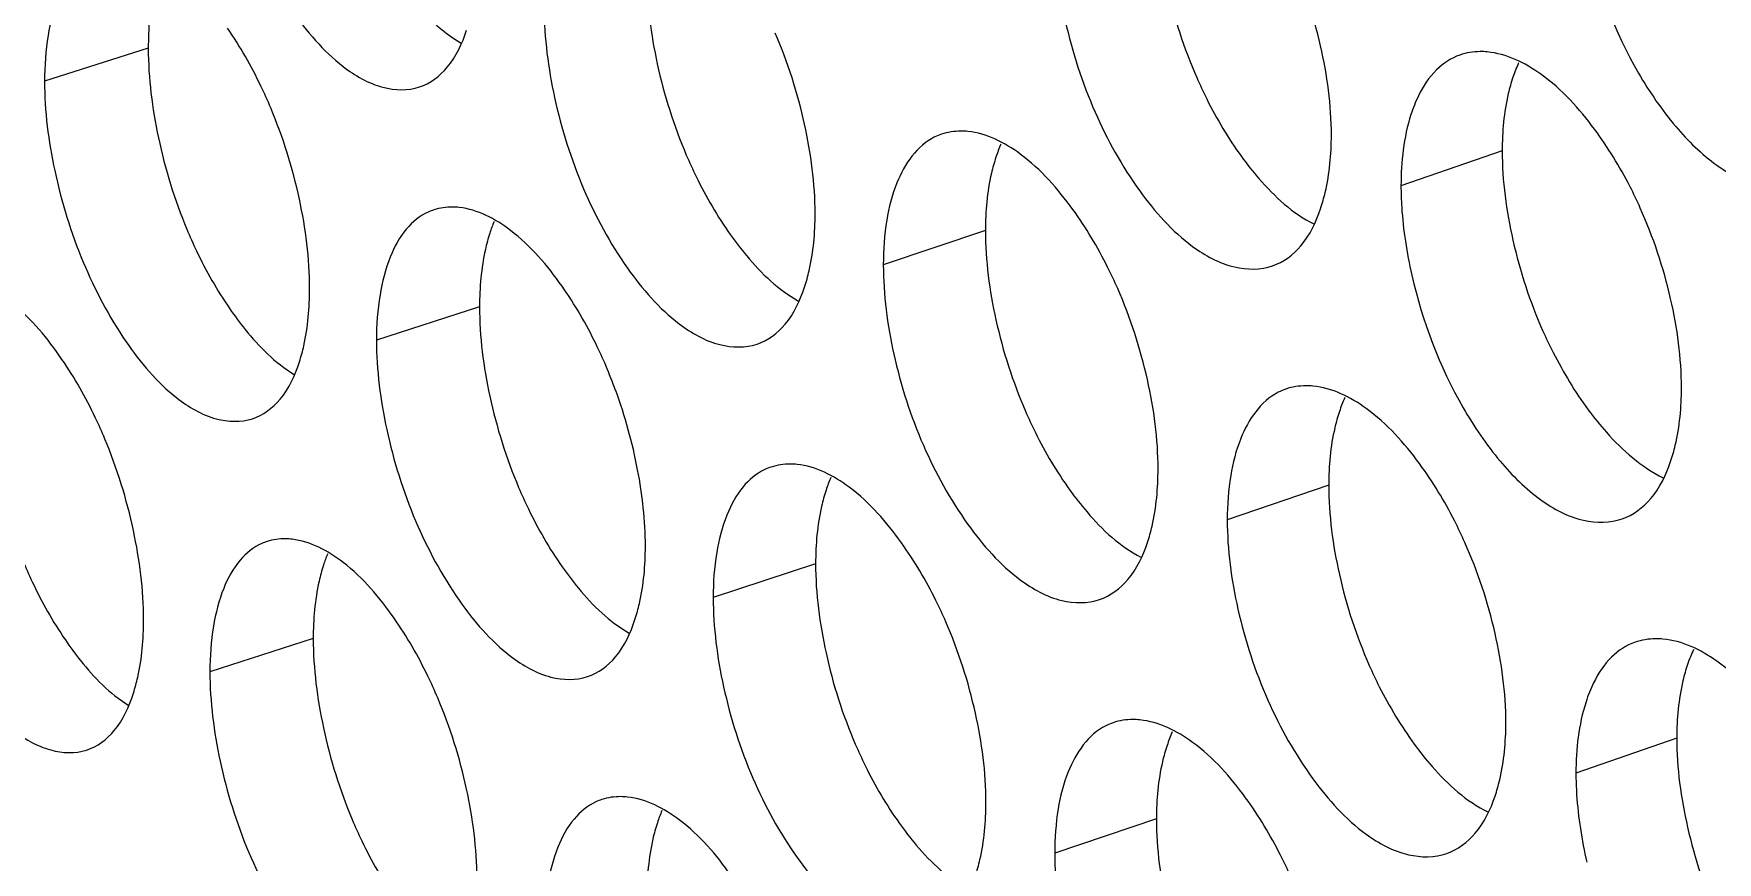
# Model space of a CAD drawing. Header units: millimetres. Extents: x 1177 to 4147, y 93 to 2194.
# Drawn here: x 2505.62 to 2520.02, y 988.72 to 995.79 of the extents above; entities that cross this region are included whole.
import ezdxf

# ---------------------------------------------------------------- set-up
doc = ezdxf.new("R2010")
doc.units = ezdxf.units.MM
doc.header["$LTSCALE"] = 0.1
doc.layers.get('0').update_dxf_attribs({"lineweight": 13})
doc.layers.add('标注', color=251, linetype='Continuous', lineweight=9)

# ---------------------------------------------------------------- blocks, each defined once
blk = doc.blocks.new('02')
at = {"layer": '标注'}
for p, q in [((4349.993, 1013.655), (4348.726, 1013.253)), ((4366.53, 1012.401), (4365.294, 1011.976)), ((4366.53, 1012.401), (4365.294, 1011.976)), ((4360.218, 1011.429), (4358.971, 1011.012)), ((4354.039, 1010.5), (4352.78, 1010.092)), ((4364.411, 1008.322), (4363.172, 1007.9)), ((4358.144, 1007.364), (4356.893, 1006.951)), ((4352.008, 1006.45), (4350.746, 1006.045)), ((4368.662, 1005.236), (4367.431, 1004.807)), ((4362.307, 1004.248), (4361.064, 1003.829))]:
    blk.add_line(p, q, dxfattribs=at)
for centre, radius, start, end in [((4359.904, 1011.943), 0.699, 108.5345, 115.9025), ((4353.688, 1011.045), 0.67, 108.0096, 114.2633), ((4355.89, 1010.838), 1.814, 157.2003, 162.034), ((4350.072, 1007.425), 5.992, 20.0336, 23.1528), ((4364.121, 1008.816), 0.718, 108.8885, 116.9547), ((4357.817, 1007.889), 0.689, 108.3587, 115.3644), ((4351.646, 1007.006), 0.661, 107.8363, 113.7), ((4353.87, 1006.787), 1.825, 157.5283, 162.138), ((4362.005, 1004.752), 0.708, 108.7111, 116.4326), ((4355.745, 1003.84), 0.68, 108.1838, 114.818)]:
    blk.add_arc(centre, radius, start, end, dxfattribs=at)
for points, knots in [([(4350.746, 1017.295), (4350.746, 1016.929), (4350.844, 1016.173), (4351.18, 1015.094), (4351.684, 1014.149), (4352.128, 1013.623), (4352.372, 1013.434)], [0, 0, 0, 0, 0.255639, 0.527795, 0.784925, 1, 1, 1, 1]), ([(4362.307, 1015.498), (4362.307, 1015.132), (4362.409, 1014.377), (4362.643, 1013.654), (4362.799, 1013.297)], [0, 0, 0, 0, 0.484262, 1, 1, 1, 1]), ([(4362.307, 1015.498), (4362.307, 1015.132), (4362.409, 1014.377), (4362.643, 1013.654), (4362.799, 1013.297)], [0, 0, 0, 0, 0.484262, 1, 1, 1, 1]), ([(4361.064, 1015.079), (4361.064, 1014.713), (4361.166, 1013.957), (4361.515, 1012.88), (4362.038, 1011.941), (4362.498, 1011.421), (4362.749, 1011.237)], [0, 0, 0, 0, 0.254669, 0.526003, 0.783257, 1, 1, 1, 1]), ([(4361.064, 1015.079), (4361.064, 1014.713), (4361.166, 1013.957), (4361.515, 1012.88), (4362.038, 1011.941), (4362.498, 1011.421), (4362.749, 1011.237)], [0, 0, 0, 0, 0.254669, 0.526003, 0.783257, 1, 1, 1, 1]), ([(4367.563, 1014.969), (4367.692, 1014.405), (4368, 1013.599), (4368.609, 1012.713), (4368.965, 1012.361), (4369.151, 1012.228)], [0, 0, 0, 0, 0.539288, 0.786761, 1, 1, 1, 1]), ([(4349.363, 1014.82), (4349.26, 1014.776), (4349.062, 1014.616), (4348.869, 1014.255), (4348.75, 1013.787), (4348.726, 1013.44), (4348.726, 1013.253)], [0, 0, 0, 0, 0.188951, 0.413428, 0.683995, 1, 1, 1, 1]), ([(4364.444, 1012.595), (4364.444, 1012.961), (4364.34, 1013.716), (4364.104, 1014.438), (4363.947, 1014.794)], [0, 0, 0, 0, 0.484088, 1, 1, 1, 1]), ([(4364.444, 1012.595), (4364.444, 1012.961), (4364.34, 1013.716), (4364.104, 1014.438), (4363.947, 1014.794)], [0, 0, 0, 0, 0.484088, 1, 1, 1, 1]), ([(4350.117, 1014.552), (4350.096, 1014.486), (4350.018, 1014.194), (4349.993, 1013.889), (4349.993, 1013.655)], [0, 0, 0, 0, 0.226169, 1, 1, 1, 1]), ([(4353.01, 1014.523), (4353.072, 1014.435), (4353.3, 1014.132), (4353.577, 1013.857), (4353.813, 1013.718)], [0, 0, 0, 0, 0.28193, 1, 1, 1, 1]), ([(4356.084, 1014.555), (4356.084, 1014.189), (4356.183, 1013.433), (4356.412, 1012.708), (4356.565, 1012.35)], [0, 0, 0, 0, 0.484378, 1, 1, 1, 1]), ([(4354.829, 1014.144), (4354.829, 1013.778), (4354.929, 1013.022), (4355.269, 1011.944), (4355.781, 1011.001), (4356.232, 1010.478), (4356.479, 1010.291)], [0, 0, 0, 0, 0.255252, 0.52708, 0.784259, 1, 1, 1, 1]), ([(4351.488, 1012.929), (4351.451, 1013.017), (4351.299, 1013.354), (4351.116, 1013.676), (4350.96, 1013.901)], [0, 0, 0, 0, 0.260034, 1, 1, 1, 1]), ([(4353.305, 1013.182), (4353.437, 1013.225), (4353.698, 1013.425), (4353.828, 1013.714), (4353.881, 1013.876)], [0, 0, 0, 0, 0.448356, 1, 1, 1, 1]), ([(4358.138, 1011.637), (4358.138, 1012.003), (4358.037, 1012.758), (4357.806, 1013.482), (4357.651, 1013.84)], [0, 0, 0, 0, 0.484204, 1, 1, 1, 1]), ([(4349.993, 1013.655), (4349.993, 1013.289), (4350.09, 1012.533), (4350.314, 1011.806), (4350.464, 1011.447)], [0, 0, 0, 0, 0.484494, 1, 1, 1, 1]), ([(4352.372, 1013.434), (4352.517, 1013.322), (4352.81, 1013.148), (4353.164, 1013.136), (4353.305, 1013.182)], [0, 0, 0, 0, 0.552941, 1, 1, 1, 1]), ([(4366.013, 1013.572), (4365.907, 1013.536), (4365.697, 1013.398), (4365.563, 1013.19), (4365.507, 1013.075)], [0, 0, 0, 0, 0.466707, 1, 1, 1, 1]), ([(4366.013, 1013.572), (4365.907, 1013.536), (4365.697, 1013.398), (4365.563, 1013.19), (4365.507, 1013.075)], [0, 0, 0, 0, 0.466707, 1, 1, 1, 1]), ([(4366.348, 1013.61), (4366.319, 1013.613), (4366.207, 1013.618), (4366.092, 1013.6), (4366.013, 1013.572)], [0, 0, 0, 0, 0.258691, 1, 1, 1, 1]), ([(4366.348, 1013.61), (4366.319, 1013.613), (4366.207, 1013.618), (4366.092, 1013.6), (4366.013, 1013.572)], [0, 0, 0, 0, 0.258691, 1, 1, 1, 1]), ([(4367.658, 1012.667), (4367.471, 1012.918), (4367.104, 1013.332), (4366.583, 1013.588), (4366.348, 1013.61)], [0, 0, 0, 0, 0.570063, 1, 1, 1, 1]), ([(4367.658, 1012.667), (4367.471, 1012.918), (4367.104, 1013.332), (4366.583, 1013.588), (4366.348, 1013.61)], [0, 0, 0, 0, 0.570063, 1, 1, 1, 1]), ([(4348.726, 1013.253), (4348.726, 1012.887), (4348.824, 1012.131), (4349.157, 1011.051), (4349.657, 1010.105), (4350.098, 1009.578), (4350.341, 1009.388)], [0, 0, 0, 0, 0.255833, 0.528153, 0.785258, 1, 1, 1, 1]), ([(4362.799, 1013.297), (4362.838, 1013.209), (4362.995, 1012.874), (4363.185, 1012.554), (4363.346, 1012.333)], [0, 0, 0, 0, 0.259611, 1, 1, 1, 1]), ([(4362.799, 1013.297), (4362.838, 1013.209), (4362.995, 1012.874), (4363.185, 1012.554), (4363.346, 1012.333)], [0, 0, 0, 0, 0.259611, 1, 1, 1, 1]), ([(4366.661, 1013.3), (4366.639, 1013.235), (4366.557, 1012.942), (4366.53, 1012.636), (4366.53, 1012.401)], [0, 0, 0, 0, 0.22728, 1, 1, 1, 1]), ([(4366.661, 1013.3), (4366.639, 1013.235), (4366.557, 1012.942), (4366.53, 1012.636), (4366.53, 1012.401)], [0, 0, 0, 0, 0.22728, 1, 1, 1, 1]), ([(4365.507, 1013.075), (4365.471, 1013.001), (4365.335, 1012.65), (4365.294, 1012.269), (4365.294, 1011.976)], [0, 0, 0, 0, 0.219714, 1, 1, 1, 1]), ([(4365.507, 1013.075), (4365.471, 1013.001), (4365.335, 1012.65), (4365.294, 1012.269), (4365.294, 1011.976)], [0, 0, 0, 0, 0.219714, 1, 1, 1, 1]), ([(4351.964, 1010.723), (4351.964, 1011.089), (4351.866, 1011.845), (4351.639, 1012.57), (4351.488, 1012.929)], [0, 0, 0, 0, 0.484321, 1, 1, 1, 1]), ([(4360.004, 1012.639), (4359.976, 1012.642), (4359.867, 1012.647), (4359.758, 1012.631), (4359.681, 1012.606)], [0, 0, 0, 0, 0.258783, 1, 1, 1, 1]), ([(4361.287, 1011.686), (4361.104, 1011.938), (4360.746, 1012.353), (4360.235, 1012.615), (4360.004, 1012.639)], [0, 0, 0, 0, 0.572175, 1, 1, 1, 1]), ([(4368.216, 1011.705), (4368.177, 1011.793), (4368.016, 1012.127), (4367.822, 1012.446), (4367.658, 1012.667)], [0, 0, 0, 0, 0.259321, 1, 1, 1, 1]), ([(4368.216, 1011.705), (4368.177, 1011.793), (4368.016, 1012.127), (4367.822, 1012.446), (4367.658, 1012.667)], [0, 0, 0, 0, 0.259321, 1, 1, 1, 1]), ([(4359.598, 1012.572), (4359.381, 1012.466), (4359.133, 1012.096), (4358.996, 1011.537), (4358.971, 1011.194), (4358.971, 1011.012)], [0, 0, 0, 0, 0.415426, 0.686428, 1, 1, 1, 1]), ([(4364.312, 1011.697), (4364.334, 1011.762), (4364.416, 1012.055), (4364.444, 1012.361), (4364.444, 1012.595)], [0, 0, 0, 0, 0.227216, 1, 1, 1, 1]), ([(4364.312, 1011.697), (4364.334, 1011.762), (4364.416, 1012.055), (4364.444, 1012.361), (4364.444, 1012.595)], [0, 0, 0, 0, 0.227216, 1, 1, 1, 1]), ([(4366.53, 1012.401), (4366.53, 1012.036), (4366.633, 1011.28), (4366.87, 1010.558), (4367.028, 1010.202)], [0, 0, 0, 0, 0.484186, 1, 1, 1, 1]), ([(4366.53, 1012.401), (4366.53, 1012.036), (4366.633, 1011.28), (4366.87, 1010.558), (4367.028, 1010.202)], [0, 0, 0, 0, 0.484186, 1, 1, 1, 1]), ([(4356.565, 1012.35), (4356.603, 1012.262), (4356.757, 1011.926), (4356.943, 1011.605), (4357.101, 1011.382)], [0, 0, 0, 0, 0.259878, 1, 1, 1, 1]), ([(4360.347, 1012.327), (4360.325, 1012.262), (4360.245, 1011.969), (4360.218, 1011.663), (4360.218, 1011.429)], [0, 0, 0, 0, 0.22686, 1, 1, 1, 1]), ([(4363.346, 1012.333), (4363.413, 1012.24), (4363.663, 1011.924), (4363.971, 1011.641), (4364.229, 1011.51)], [0, 0, 0, 0, 0.283164, 1, 1, 1, 1]), ([(4363.346, 1012.333), (4363.413, 1012.24), (4363.663, 1011.924), (4363.971, 1011.641), (4364.229, 1011.51)], [0, 0, 0, 0, 0.283164, 1, 1, 1, 1]), ([(4369.151, 1012.228), (4369.309, 1012.115), (4369.629, 1011.945), (4370.004, 1011.946), (4370.154, 1011.999)], [0, 0, 0, 0, 0.548694, 1, 1, 1, 1]), ([(4365.294, 1011.976), (4365.294, 1011.889), (4365.307, 1011.523), (4365.364, 1011.159), (4365.426, 1010.887)], [0, 0, 0, 0, 0.237501, 1, 1, 1, 1]), ([(4365.294, 1011.976), (4365.294, 1011.889), (4365.307, 1011.523), (4365.364, 1011.159), (4365.426, 1010.887)], [0, 0, 0, 0, 0.237501, 1, 1, 1, 1]), ([(4353.413, 1011.656), (4353.311, 1011.61), (4353.114, 1011.448), (4352.922, 1011.087), (4352.804, 1010.622), (4352.78, 1010.277), (4352.78, 1010.092)], [0, 0, 0, 0, 0.190641, 0.415947, 0.685903, 1, 1, 1, 1]), ([(4353.791, 1011.712), (4353.764, 1011.715), (4353.66, 1011.721), (4353.554, 1011.707), (4353.481, 1011.683)], [0, 0, 0, 0, 0.25889, 1, 1, 1, 1]), ([(4355.047, 1010.75), (4354.868, 1011.003), (4354.52, 1011.418), (4354.018, 1011.686), (4353.791, 1011.712)], [0, 0, 0, 0, 0.574346, 1, 1, 1, 1]), ([(4358.009, 1010.74), (4358.031, 1010.805), (4358.111, 1011.097), (4358.138, 1011.403), (4358.138, 1011.637)], [0, 0, 0, 0, 0.226796, 1, 1, 1, 1]), ([(4361.834, 1010.721), (4361.795, 1010.809), (4361.638, 1011.144), (4361.447, 1011.464), (4361.287, 1011.686)], [0, 0, 0, 0, 0.259589, 1, 1, 1, 1]), ([(4363.726, 1010.999), (4363.86, 1011.045), (4364.123, 1011.245), (4364.258, 1011.535), (4364.312, 1011.697)], [0, 0, 0, 0, 0.452702, 1, 1, 1, 1]), ([(4363.726, 1010.999), (4363.86, 1011.045), (4364.123, 1011.245), (4364.258, 1011.535), (4364.312, 1011.697)], [0, 0, 0, 0, 0.452702, 1, 1, 1, 1]), ([(4368.72, 1009.509), (4368.72, 1009.874), (4368.616, 1010.629), (4368.376, 1011.35), (4368.216, 1011.705)], [0, 0, 0, 0, 0.484011, 1, 1, 1, 1]), ([(4368.72, 1009.509), (4368.72, 1009.874), (4368.616, 1010.629), (4368.376, 1011.35), (4368.216, 1011.705)], [0, 0, 0, 0, 0.484011, 1, 1, 1, 1]), ([(4350.464, 1011.447), (4350.501, 1011.358), (4350.651, 1011.022), (4350.833, 1010.7), (4350.988, 1010.476)], [0, 0, 0, 0, 0.260144, 1, 1, 1, 1]), ([(4354.165, 1011.397), (4354.143, 1011.332), (4354.065, 1011.039), (4354.039, 1010.734), (4354.039, 1010.5)], [0, 0, 0, 0, 0.226444, 1, 1, 1, 1]), ([(4357.101, 1011.382), (4357.164, 1011.293), (4357.401, 1010.984), (4357.691, 1010.705), (4357.935, 1010.57)], [0, 0, 0, 0, 0.282461, 1, 1, 1, 1]), ([(4360.218, 1011.429), (4360.218, 1011.063), (4360.319, 1010.307), (4360.551, 1009.584), (4360.707, 1009.226)], [0, 0, 0, 0, 0.484301, 1, 1, 1, 1]), ([(4362.749, 1011.237), (4362.902, 1011.125), (4363.212, 1010.953), (4363.579, 1010.949), (4363.726, 1010.999)], [0, 0, 0, 0, 0.550215, 1, 1, 1, 1]), ([(4362.749, 1011.237), (4362.902, 1011.125), (4363.212, 1010.953), (4363.579, 1010.949), (4363.726, 1010.999)], [0, 0, 0, 0, 0.550215, 1, 1, 1, 1]), ([(4358.971, 1011.012), (4358.971, 1010.646), (4359.072, 1009.89), (4359.418, 1008.813), (4359.938, 1007.873), (4360.395, 1007.352), (4360.644, 1007.167)], [0, 0, 0, 0, 0.254863, 0.526363, 0.783591, 1, 1, 1, 1]), ([(4348.939, 1009.858), (4348.766, 1010.111), (4348.428, 1010.527), (4347.935, 1010.801), (4347.711, 1010.828)], [0, 0, 0, 0, 0.576575, 1, 1, 1, 1]), ([(4365.426, 1010.887), (4365.554, 1010.323), (4365.859, 1009.517), (4366.464, 1008.629), (4366.817, 1008.276), (4367.003, 1008.143)], [0, 0, 0, 0, 0.539686, 0.787091, 1, 1, 1, 1]), ([(4365.426, 1010.887), (4365.554, 1010.323), (4365.859, 1009.517), (4366.464, 1008.629), (4366.817, 1008.276), (4367.003, 1008.143)], [0, 0, 0, 0, 0.539686, 0.787091, 1, 1, 1, 1]), ([(4351.839, 1009.827), (4351.86, 1009.892), (4351.939, 1010.184), (4351.964, 1010.489), (4351.964, 1010.723)], [0, 0, 0, 0, 0.22638, 1, 1, 1, 1]), ([(4355.582, 1009.781), (4355.544, 1009.869), (4355.391, 1010.205), (4355.204, 1010.527), (4355.047, 1010.75)], [0, 0, 0, 0, 0.259857, 1, 1, 1, 1]), ([(4357.429, 1010.044), (4357.562, 1010.088), (4357.824, 1010.288), (4357.956, 1010.578), (4358.009, 1010.74)], [0, 0, 0, 0, 0.450132, 1, 1, 1, 1]), ([(4362.327, 1008.521), (4362.327, 1008.886), (4362.225, 1009.642), (4361.99, 1010.364), (4361.834, 1010.721)], [0, 0, 0, 0, 0.484127, 1, 1, 1, 1]), ([(4350.988, 1010.476), (4351.048, 1010.389), (4351.271, 1010.088), (4351.543, 1009.815), (4351.774, 1009.675)], [0, 0, 0, 0, 0.281645, 1, 1, 1, 1]), ([(4354.039, 1010.5), (4354.039, 1010.134), (4354.138, 1009.378), (4354.365, 1008.653), (4354.517, 1008.294)], [0, 0, 0, 0, 0.484416, 1, 1, 1, 1]), ([(4356.479, 1010.291), (4356.627, 1010.179), (4356.927, 1010.005), (4357.286, 1009.997), (4357.429, 1010.044)], [0, 0, 0, 0, 0.551821, 1, 1, 1, 1]), ([(4367.028, 1010.202), (4367.067, 1010.115), (4367.227, 1009.78), (4367.419, 1009.462), (4367.582, 1009.241)], [0, 0, 0, 0, 0.259432, 1, 1, 1, 1]), ([(4367.028, 1010.202), (4367.067, 1010.115), (4367.227, 1009.78), (4367.419, 1009.462), (4367.582, 1009.241)], [0, 0, 0, 0, 0.259432, 1, 1, 1, 1]), ([(4352.78, 1010.092), (4352.78, 1009.726), (4352.879, 1008.97), (4353.217, 1007.892), (4353.725, 1006.948), (4354.173, 1006.423), (4354.418, 1006.235)], [0, 0, 0, 0, 0.255445, 0.527438, 0.784592, 1, 1, 1, 1]), ([(4349.463, 1008.885), (4349.427, 1008.974), (4349.276, 1009.31), (4349.094, 1009.633), (4348.939, 1009.858)], [0, 0, 0, 0, 0.260123, 1, 1, 1, 1]), ([(4351.265, 1009.133), (4351.396, 1009.175), (4351.657, 1009.375), (4351.786, 1009.664), (4351.839, 1009.827)], [0, 0, 0, 0, 0.447449, 1, 1, 1, 1]), ([(4364.219, 1009.531), (4364.19, 1009.534), (4364.079, 1009.539), (4363.966, 1009.522), (4363.888, 1009.495)], [0, 0, 0, 0, 0.25872, 1, 1, 1, 1]), ([(4365.52, 1008.585), (4365.334, 1008.836), (4364.97, 1009.251), (4364.453, 1009.509), (4364.219, 1009.531)], [0, 0, 0, 0, 0.570761, 1, 1, 1, 1]), ([(4350.341, 1009.388), (4350.484, 1009.276), (4350.774, 1009.102), (4351.125, 1009.088), (4351.265, 1009.133)], [0, 0, 0, 0, 0.553517, 1, 1, 1, 1]), ([(4356.065, 1007.577), (4356.065, 1007.89), (4355.991, 1008.537), (4355.817, 1009.163), (4355.702, 1009.478)], [0, 0, 0, 0, 0.482715, 1, 1, 1, 1]), ([(4363.795, 1009.456), (4363.579, 1009.346), (4363.334, 1008.977), (4363.197, 1008.42), (4363.172, 1008.08), (4363.172, 1007.9)], [0, 0, 0, 0, 0.417976, 0.688317, 1, 1, 1, 1]), ([(4368.587, 1008.61), (4368.61, 1008.675), (4368.692, 1008.968), (4368.72, 1009.274), (4368.72, 1009.509)], [0, 0, 0, 0, 0.227498, 1, 1, 1, 1]), ([(4368.587, 1008.61), (4368.61, 1008.675), (4368.692, 1008.968), (4368.72, 1009.274), (4368.72, 1009.509)], [0, 0, 0, 0, 0.227498, 1, 1, 1, 1]), ([(4360.707, 1009.226), (4360.745, 1009.138), (4360.901, 1008.803), (4361.09, 1008.483), (4361.249, 1008.261)], [0, 0, 0, 0, 0.2597, 1, 1, 1, 1]), ([(4364.542, 1009.221), (4364.52, 1009.156), (4364.438, 1008.863), (4364.411, 1008.557), (4364.411, 1008.322)], [0, 0, 0, 0, 0.22714, 1, 1, 1, 1]), ([(4367.582, 1009.241), (4367.652, 1009.147), (4367.911, 1008.826), (4368.231, 1008.54), (4368.498, 1008.413)], [0, 0, 0, 0, 0.283571, 1, 1, 1, 1]), ([(4367.582, 1009.241), (4367.652, 1009.147), (4367.911, 1008.826), (4368.231, 1008.54), (4368.498, 1008.413)], [0, 0, 0, 0, 0.283571, 1, 1, 1, 1]), ([(4349.936, 1006.678), (4349.936, 1007.044), (4349.838, 1007.8), (4349.614, 1008.525), (4349.463, 1008.885)], [0, 0, 0, 0, 0.48436, 1, 1, 1, 1]), ([(4357.522, 1008.512), (4357.42, 1008.463), (4357.225, 1008.299), (4357.034, 1007.938), (4356.916, 1007.476), (4356.893, 1007.134), (4356.893, 1006.951)], [0, 0, 0, 0, 0.192296, 0.418401, 0.687759, 1, 1, 1, 1]), ([(4357.918, 1008.575), (4357.89, 1008.578), (4357.784, 1008.584), (4357.675, 1008.568), (4357.6, 1008.543)], [0, 0, 0, 0, 0.258817, 1, 1, 1, 1]), ([(4359.192, 1007.619), (4359.011, 1007.871), (4358.656, 1008.287), (4358.148, 1008.551), (4357.918, 1008.575)], [0, 0, 0, 0, 0.572892, 1, 1, 1, 1]), ([(4362.197, 1007.623), (4362.219, 1007.688), (4362.3, 1007.981), (4362.327, 1008.286), (4362.327, 1008.521)], [0, 0, 0, 0, 0.227075, 1, 1, 1, 1]), ([(4366.074, 1007.622), (4366.035, 1007.71), (4365.876, 1008.045), (4365.683, 1008.364), (4365.52, 1008.585)], [0, 0, 0, 0, 0.25941, 1, 1, 1, 1]), ([(4367.997, 1007.911), (4368.131, 1007.958), (4368.395, 1008.158), (4368.532, 1008.448), (4368.587, 1008.61)], [0, 0, 0, 0, 0.454353, 1, 1, 1, 1]), ([(4367.997, 1007.911), (4368.131, 1007.958), (4368.395, 1008.158), (4368.532, 1008.448), (4368.587, 1008.61)], [0, 0, 0, 0, 0.454353, 1, 1, 1, 1]), ([(4354.517, 1008.294), (4354.554, 1008.206), (4354.707, 1007.87), (4354.891, 1007.549), (4355.048, 1007.325)], [0, 0, 0, 0, 0.259967, 1, 1, 1, 1]), ([(4364.411, 1008.322), (4364.411, 1007.956), (4364.514, 1007.201), (4364.749, 1006.478), (4364.907, 1006.122)], [0, 0, 0, 0, 0.484224, 1, 1, 1, 1]), ([(4358.272, 1008.262), (4358.25, 1008.197), (4358.17, 1007.904), (4358.144, 1007.599), (4358.144, 1007.364)], [0, 0, 0, 0, 0.226721, 1, 1, 1, 1]), ([(4361.249, 1008.261), (4361.316, 1008.17), (4361.561, 1007.856), (4361.863, 1007.574), (4362.117, 1007.442)], [0, 0, 0, 0, 0.282942, 1, 1, 1, 1]), ([(4367.003, 1008.143), (4367.159, 1008.03), (4367.475, 1007.859), (4367.848, 1007.859), (4367.997, 1007.911)], [0, 0, 0, 0, 0.549192, 1, 1, 1, 1]), ([(4367.003, 1008.143), (4367.159, 1008.03), (4367.475, 1007.859), (4367.848, 1007.859), (4367.997, 1007.911)], [0, 0, 0, 0, 0.549192, 1, 1, 1, 1]), ([(4363.172, 1007.9), (4363.172, 1007.534), (4363.275, 1006.778), (4363.626, 1005.702), (4364.153, 1004.764), (4364.616, 1004.246), (4364.869, 1004.062)], [0, 0, 0, 0, 0.254475, 0.525644, 0.782923, 1, 1, 1, 1]), ([(4351.749, 1007.662), (4351.723, 1007.665), (4351.62, 1007.672), (4351.516, 1007.658), (4351.444, 1007.635)], [0, 0, 0, 0, 0.258928, 1, 1, 1, 1]), ([(4351.381, 1007.611), (4351.278, 1007.566), (4351.081, 1007.405), (4350.888, 1007.043), (4350.769, 1006.577), (4350.746, 1006.231), (4350.746, 1006.045)], [0, 0, 0, 0, 0.1898, 0.414696, 0.684955, 1, 1, 1, 1]), ([(4352.996, 1006.698), (4352.819, 1006.951), (4352.475, 1007.366), (4351.975, 1007.636), (4351.749, 1007.662)], [0, 0, 0, 0, 0.575082, 1, 1, 1, 1]), ([(4355.938, 1006.681), (4355.959, 1006.746), (4356.039, 1007.038), (4356.065, 1007.343), (4356.065, 1007.577)], [0, 0, 0, 0, 0.226657, 1, 1, 1, 1]), ([(4359.735, 1006.653), (4359.697, 1006.741), (4359.541, 1007.076), (4359.352, 1007.397), (4359.192, 1007.619)], [0, 0, 0, 0, 0.259679, 1, 1, 1, 1]), ([(4361.612, 1006.926), (4361.746, 1006.971), (4362.008, 1007.171), (4362.143, 1007.461), (4362.197, 1007.623)], [0, 0, 0, 0, 0.451858, 1, 1, 1, 1]), ([(4366.575, 1005.424), (4366.575, 1005.79), (4366.471, 1006.545), (4366.233, 1007.266), (4366.074, 1007.622)], [0, 0, 0, 0, 0.484049, 1, 1, 1, 1]), ([(4348.46, 1007.405), (4348.496, 1007.317), (4348.645, 1006.98), (4348.826, 1006.658), (4348.98, 1006.433)], [0, 0, 0, 0, 0.260232, 1, 1, 1, 1]), ([(4352.133, 1007.347), (4352.112, 1007.282), (4352.034, 1006.989), (4352.008, 1006.684), (4352.008, 1006.45)], [0, 0, 0, 0, 0.226307, 1, 1, 1, 1]), ([(4355.048, 1007.325), (4355.111, 1007.236), (4355.343, 1006.931), (4355.627, 1006.654), (4355.867, 1006.517)], [0, 0, 0, 0, 0.282202, 1, 1, 1, 1]), ([(4358.144, 1007.364), (4358.144, 1006.998), (4358.244, 1006.243), (4358.474, 1005.519), (4358.629, 1005.161)], [0, 0, 0, 0, 0.484339, 1, 1, 1, 1]), ([(4360.644, 1007.167), (4360.796, 1007.054), (4361.102, 1006.882), (4361.467, 1006.877), (4361.612, 1006.926)], [0, 0, 0, 0, 0.550741, 1, 1, 1, 1]), ([(4356.893, 1006.951), (4356.893, 1006.585), (4356.993, 1005.829), (4357.336, 1004.751), (4357.852, 1003.809), (4358.306, 1003.287), (4358.554, 1003.101)], [0, 0, 0, 0, 0.255058, 0.526721, 0.783925, 1, 1, 1, 1]), ([(4349.811, 1005.782), (4349.832, 1005.847), (4349.911, 1006.139), (4349.936, 1006.444), (4349.936, 1006.678)], [0, 0, 0, 0, 0.226242, 1, 1, 1, 1]), ([(4353.528, 1005.728), (4353.49, 1005.816), (4353.338, 1006.152), (4353.153, 1006.474), (4352.996, 1006.698)], [0, 0, 0, 0, 0.259945, 1, 1, 1, 1]), ([(4355.359, 1005.986), (4355.492, 1006.029), (4355.754, 1006.229), (4355.884, 1006.519), (4355.938, 1006.681)], [0, 0, 0, 0, 0.449251, 1, 1, 1, 1]), ([(4360.225, 1004.451), (4360.225, 1004.817), (4360.123, 1005.572), (4359.891, 1006.296), (4359.735, 1006.653)], [0, 0, 0, 0, 0.484165, 1, 1, 1, 1]), ([(4348.98, 1006.433), (4349.038, 1006.347), (4349.258, 1006.049), (4349.523, 1005.778), (4349.749, 1005.637)], [0, 0, 0, 0, 0.281347, 1, 1, 1, 1]), ([(4352.008, 1006.45), (4352.008, 1006.084), (4352.107, 1005.328), (4352.332, 1004.602), (4352.483, 1004.243)], [0, 0, 0, 0, 0.484455, 1, 1, 1, 1]), ([(4368.492, 1006.444), (4368.463, 1006.446), (4368.349, 1006.451), (4368.233, 1006.433), (4368.153, 1006.405)], [0, 0, 0, 0, 0.258663, 1, 1, 1, 1]), ([(4369.811, 1005.504), (4369.623, 1005.754), (4369.252, 1006.169), (4368.729, 1006.423), (4368.492, 1006.444)], [0, 0, 0, 0, 0.569371, 1, 1, 1, 1]), ([(4354.418, 1006.235), (4354.565, 1006.123), (4354.861, 1005.949), (4355.217, 1005.939), (4355.359, 1005.986)], [0, 0, 0, 0, 0.552376, 1, 1, 1, 1]), ([(4368.153, 1006.405), (4368.046, 1006.368), (4367.837, 1006.23), (4367.703, 1006.023), (4367.646, 1005.908)], [0, 0, 0, 0, 0.467496, 1, 1, 1, 1]), ([(4350.746, 1006.045), (4350.746, 1005.679), (4350.844, 1004.923), (4351.18, 1003.844), (4351.684, 1002.899), (4352.128, 1002.373), (4352.372, 1002.184)], [0, 0, 0, 0, 0.255639, 0.527795, 0.784925, 1, 1, 1, 1]), ([(4364.907, 1006.122), (4364.945, 1006.034), (4365.103, 1005.7), (4365.295, 1005.381), (4365.457, 1005.16)], [0, 0, 0, 0, 0.259522, 1, 1, 1, 1]), ([(4368.795, 1006.135), (4368.772, 1006.07), (4368.69, 1005.777), (4368.662, 1005.47), (4368.662, 1005.236)], [0, 0, 0, 0, 0.227421, 1, 1, 1, 1]), ([(4367.646, 1005.908), (4367.61, 1005.834), (4367.472, 1005.483), (4367.431, 1005.1), (4367.431, 1004.807)], [0, 0, 0, 0, 0.219864, 1, 1, 1, 1]), ([(4349.24, 1005.089), (4349.371, 1005.131), (4349.632, 1005.331), (4349.759, 1005.62), (4349.811, 1005.782)], [0, 0, 0, 0, 0.446528, 1, 1, 1, 1]), ([(4354.007, 1003.523), (4354.007, 1003.889), (4353.908, 1004.644), (4353.68, 1005.369), (4353.528, 1005.728)], [0, 0, 0, 0, 0.484282, 1, 1, 1, 1]), ([(4362.104, 1005.457), (4362.076, 1005.46), (4361.966, 1005.466), (4361.855, 1005.449), (4361.778, 1005.423)], [0, 0, 0, 0, 0.258751, 1, 1, 1, 1]), ([(4363.396, 1004.508), (4363.212, 1004.76), (4362.851, 1005.174), (4362.336, 1005.435), (4362.104, 1005.457)], [0, 0, 0, 0, 0.571465, 1, 1, 1, 1]), ([(4366.443, 1004.526), (4366.465, 1004.591), (4366.547, 1004.884), (4366.575, 1005.19), (4366.575, 1005.424)], [0, 0, 0, 0, 0.227356, 1, 1, 1, 1]), ([(4348.324, 1005.347), (4348.466, 1005.235), (4348.753, 1005.06), (4349.101, 1005.045), (4349.24, 1005.089)], [0, 0, 0, 0, 0.554103, 1, 1, 1, 1]), ([(4361.689, 1005.386), (4361.473, 1005.279), (4361.227, 1004.909), (4361.089, 1004.351), (4361.064, 1004.01), (4361.064, 1003.829)], [0, 0, 0, 0, 0.41671, 0.687379, 1, 1, 1, 1]), ([(4368.662, 1005.236), (4368.662, 1004.87), (4368.766, 1004.115), (4369.005, 1003.393), (4369.165, 1003.038)], [0, 0, 0, 0, 0.484147, 1, 1, 1, 1]), ([(4358.629, 1005.161), (4358.667, 1005.073), (4358.821, 1004.737), (4359.009, 1004.417), (4359.168, 1004.194)], [0, 0, 0, 0, 0.259789, 1, 1, 1, 1]), ([(4362.437, 1005.146), (4362.415, 1005.081), (4362.334, 1004.788), (4362.307, 1004.483), (4362.307, 1004.248)], [0, 0, 0, 0, 0.227, 1, 1, 1, 1]), ([(4365.457, 1005.16), (4365.525, 1005.066), (4365.779, 1004.747), (4366.093, 1004.463), (4366.356, 1004.334)], [0, 0, 0, 0, 0.283373, 1, 1, 1, 1]), ([(4367.431, 1004.807), (4367.431, 1004.72), (4367.444, 1004.354), (4367.501, 1003.991), (4367.563, 1003.719)], [0, 0, 0, 0, 0.237523, 1, 1, 1, 1]), ([(4355.46, 1004.457), (4355.358, 1004.409), (4355.162, 1004.246), (4354.971, 1003.885), (4354.852, 1003.421), (4354.829, 1003.078), (4354.829, 1002.894)], [0, 0, 0, 0, 0.191473, 0.417182, 0.686837, 1, 1, 1, 1]), ([(4355.847, 1004.516), (4355.82, 1004.519), (4355.714, 1004.525), (4355.608, 1004.51), (4355.533, 1004.486)], [0, 0, 0, 0, 0.258853, 1, 1, 1, 1]), ([(4357.112, 1003.557), (4356.932, 1003.81), (4356.581, 1004.225), (4356.076, 1004.491), (4355.847, 1004.516)], [0, 0, 0, 0, 0.573616, 1, 1, 1, 1]), ([(4360.096, 1003.554), (4360.118, 1003.619), (4360.198, 1003.912), (4360.225, 1004.217), (4360.225, 1004.451)], [0, 0, 0, 0, 0.226935, 1, 1, 1, 1]), ([(4363.947, 1003.544), (4363.908, 1003.632), (4363.749, 1003.967), (4363.558, 1004.287), (4363.396, 1004.508)], [0, 0, 0, 0, 0.2595, 1, 1, 1, 1]), ([(4365.854, 1003.827), (4365.988, 1003.874), (4366.251, 1004.074), (4366.388, 1004.364), (4366.443, 1004.526)], [0, 0, 0, 0, 0.453533, 1, 1, 1, 1]), ([(4352.483, 1004.243), (4352.52, 1004.155), (4352.671, 1003.819), (4352.855, 1003.497), (4353.01, 1003.273)], [0, 0, 0, 0, 0.260055, 1, 1, 1, 1]), ([(4356.211, 1004.202), (4356.189, 1004.137), (4356.11, 1003.844), (4356.084, 1003.539), (4356.084, 1003.305)], [0, 0, 0, 0, 0.226582, 1, 1, 1, 1]), ([(4359.168, 1004.194), (4359.233, 1004.104), (4359.473, 1003.792), (4359.769, 1003.512), (4360.019, 1003.378)], [0, 0, 0, 0, 0.282708, 1, 1, 1, 1]), ([(4362.307, 1004.248), (4362.307, 1003.882), (4362.409, 1003.127), (4362.643, 1002.404), (4362.799, 1002.047)], [0, 0, 0, 0, 0.484262, 1, 1, 1, 1]), ([(4364.869, 1004.062), (4365.023, 1003.95), (4365.337, 1003.778), (4365.706, 1003.776), (4365.854, 1003.827)], [0, 0, 0, 0, 0.549699, 1, 1, 1, 1]), ([(4361.064, 1003.829), (4361.064, 1003.463), (4361.166, 1002.707), (4361.515, 1001.63), (4362.038, 1000.691), (4362.498, 1000.171), (4362.749, 999.987)], [0, 0, 0, 0, 0.254669, 0.526003, 0.783257, 1, 1, 1, 1])]:
    blk.add_open_spline(points, degree=3, knots=knots, dxfattribs=at)
for points in [[(4366.73, 1013.475), (4366.704, 1013.418), (4366.681, 1013.36), (4366.661, 1013.3)], [(4366.73, 1013.475), (4366.704, 1013.418), (4366.681, 1013.36), (4366.661, 1013.3)], [(4360.408, 1012.486), (4360.385, 1012.434), (4360.365, 1012.381), (4360.347, 1012.327)], [(4364.608, 1009.391), (4364.583, 1009.335), (4364.561, 1009.279), (4364.542, 1009.221)], [(4358.33, 1008.416), (4358.308, 1008.366), (4358.289, 1008.314), (4358.272, 1008.262)], [(4368.867, 1006.315), (4368.839, 1006.256), (4368.816, 1006.196), (4368.795, 1006.135)], [(4362.501, 1005.311), (4362.477, 1005.257), (4362.456, 1005.202), (4362.437, 1005.146)], [(4356.267, 1004.351), (4356.246, 1004.302), (4356.227, 1004.253), (4356.211, 1004.202)]]:
    blk.add_open_spline(points, degree=3, dxfattribs=at)

msp = doc.modelspace()

# ---------------------------------------------------------------- block references
at = {"xscale": 0.7, "yscale": 0.7, "zscale": 0.7}
msp.add_blockref('02', (-538.391, 286.112), dxfattribs=at)

doc.saveas('drawing.dxf')
